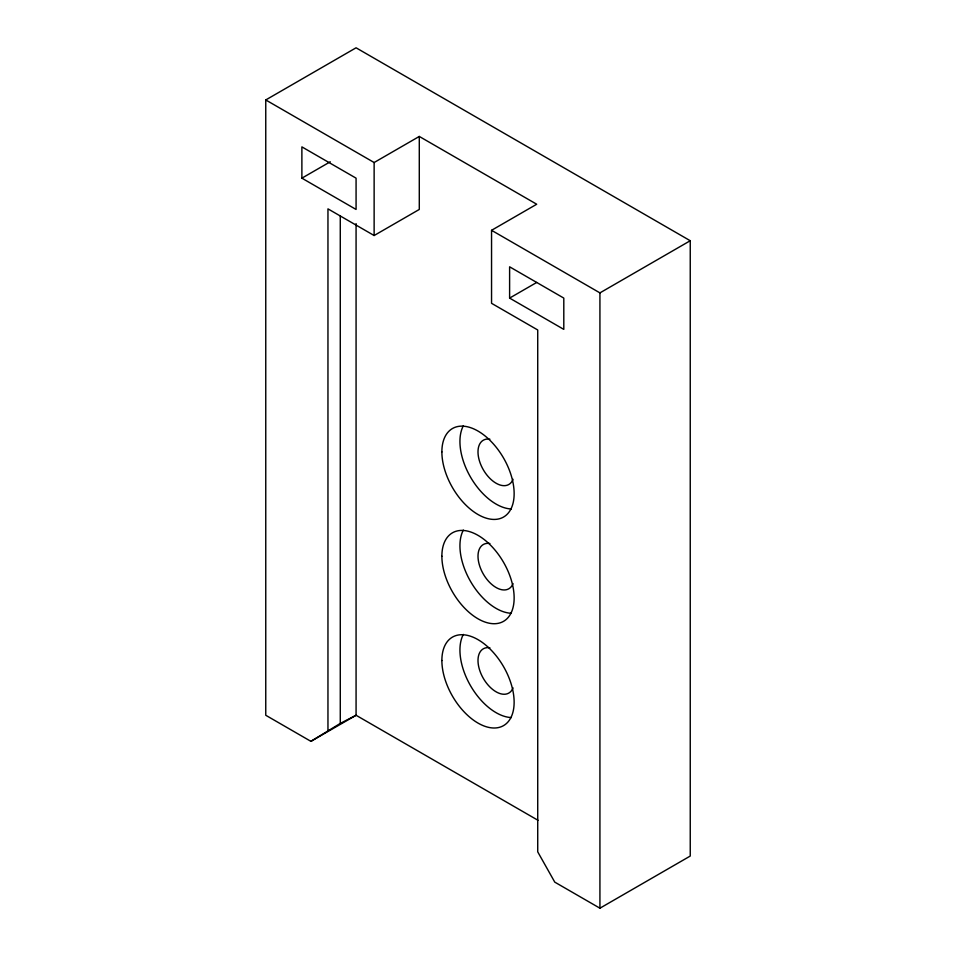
<?xml version="1.0" encoding="UTF-8"?>
<svg xmlns="http://www.w3.org/2000/svg" width="956" height="956" viewBox="0 0 956 956"><rect width="100%" height="100%" fill="white"/><g stroke="black" fill="none" stroke-linecap="round" stroke-linejoin="round"><path stroke-width="1.43" d="M265.756 99.95L374.131 162.52L419.29 136.445L536.71 204.237L491.551 230.312L491.551 303.315L537.726 329.975L537.726 851.844L554.767 882.125L599.926 908.2L690.244 856.05L690.244 240.733L356.074 47.8L265.756 99.95L265.756 715.267L310.915 741.342L340.276 723.405L356.074 715.267L538.001 820.296M301.881 178.163L356.074 209.448L356.074 178.163L301.881 146.877L301.881 178.163L330.262 161.779M327.956 730.731L327.956 208.862L374.131 235.523L419.29 209.448L419.29 136.445M509.608 298.093L563.801 329.378L563.801 298.093L509.608 266.808L509.608 298.093L536.71 282.45M491.551 230.312L599.926 292.883L690.244 240.733M310.915 741.342L356.074 715.267L356.074 223.608M599.926 292.883L599.926 908.2M374.131 162.52L374.131 235.523M340.276 215.936L340.276 723.405M513.037 479.291A25.549 14.746 60 0 1 483.294 469.731A25.549 14.746 60 0 1 489.89 439.186M513.037 583.578A25.549 14.746 60 0 1 483.294 574.018A25.549 14.746 60 0 1 489.89 543.486M513.037 687.866A25.549 14.746 60 0 1 483.294 678.318A25.549 14.746 60 0 1 489.89 647.774M511.341 508.974A51.086 29.493 60 0 1 470.519 477.104A51.086 29.493 60 0 1 463.325 425.814M511.341 613.274A51.086 29.493 60 0 1 470.519 581.391A51.086 29.493 60 0 1 463.325 530.102M511.341 717.562A51.086 29.493 60 0 1 470.519 685.691A51.086 29.493 60 0 1 463.325 634.402M441.875 451.925A51.086 29.493 60 0 0 496.068 519.347A51.086 29.493 60 0 0 496.068 447.085A51.086 29.493 60 0 0 441.875 451.925M441.875 556.225A51.086 29.493 60 0 0 496.068 623.635A51.086 29.493 60 0 0 496.068 551.373A51.086 29.493 60 0 0 441.875 556.225M441.875 660.512A51.086 29.493 60 0 0 496.068 727.922A51.086 29.493 60 0 0 496.068 655.673A51.086 29.493 60 0 0 441.875 660.512"/></g></svg>
